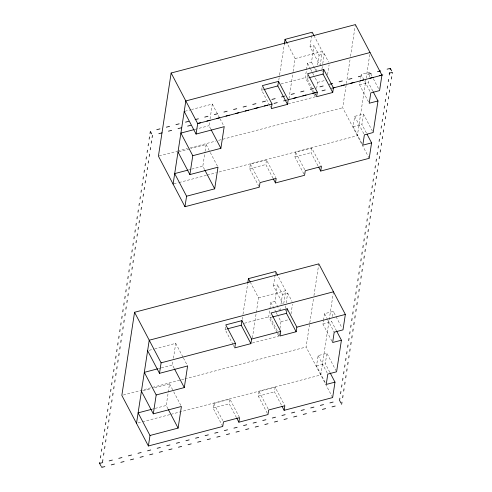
<?xml version="1.0" encoding="UTF-8"?>
<svg xmlns="http://www.w3.org/2000/svg" width="492" height="492" viewBox="0 0 492 492"><rect width="100%" height="100%" fill="white"/><g stroke="black" fill="none" stroke-linecap="round" stroke-linejoin="round"><path stroke-width="0.37" stroke-dasharray="2.46 1.84" d="M167.975 408.803L166.228 405.476L169.537 383.84L154.002 387.924M174.168 368.293L172.421 364.966L172.993 361.239M173.448 358.256L175.73 343.33L155.017 348.773M204.555 169.531L202.815 166.21L204.98 152.034M205.09 151.29L206.117 144.574L190.582 148.658M210.754 129.027L209.008 125.7L209.574 121.967M210.035 118.984L212.31 104.064L191.597 109.507M222.741 426.447L213.067 408.028L213.768 403.446L229.918 399.203L239.241 416.97M233.023 344.591L225.084 329.456L225.484 326.842M258.976 186.523L249.653 168.756L250.354 164.18L266.498 159.937L275.827 177.698M269.61 105.325L261.664 90.19L262.064 87.576M236.468 417.597L229.217 403.784L229.918 399.203M273.054 178.332L265.797 164.519L266.498 159.937M242.205 319.48L242.9 314.942M243.017 314.185L247.753 283.177M278.792 80.208L279.481 75.67M279.597 74.913L284.339 43.911M252.396 337.912L258.528 297.832L250.533 282.611M288.982 98.646L293.029 72.176M293.146 71.42L295.108 58.566L287.119 43.339M277.045 332.752L268.706 316.873L270.907 302.482L274.905 301.43L277.445 284.831L273.441 285.883L282.826 303.748M273.441 285.883L275.065 275.28M275.182 274.524L275.643 271.492M311.547 89.513L305.292 77.601L307.488 63.216L311.491 62.164L314.025 45.565L310.028 46.611L319.413 64.483M310.028 46.611L312.113 32.982M267.297 413.243L258.318 396.134L259.02 391.558L275.163 387.315L284.837 405.74M277.242 330.729L270.329 317.568L270.729 314.954M303.884 173.977L294.905 156.868L295.6 152.292L311.75 148.049L321.424 166.468M314.517 92.773L306.916 78.302L307.414 75.03M279.942 311.03L280.52 307.254M280.981 304.234L282.482 294.425L277.445 284.831M316.528 71.758L317.106 67.988M317.568 64.969L319.068 55.159L314.025 45.565M252.322 343.016L278.779 336.061L279.247 333.035M279.942 328.49L280.981 321.676L278.552 317.045M283.755 303.558L285.723 290.686L278.078 276.129M288.171 103.941L315.366 96.795L315.827 93.769M316.639 88.468L317.568 82.41L315.132 77.773M320.108 65.805L322.303 51.42L314.314 36.199M285.372 308.152L285.717 305.889M286.178 302.869L287.679 293.06L282.482 294.425M321.959 68.886L322.647 64.36M322.764 63.603L324.265 53.794L319.068 55.159M281.375 405.051L274.468 391.896L275.163 387.315M317.955 165.786L311.049 152.625L311.75 148.049M290.987 313.976L292.488 304.167M327.574 74.71L329.074 64.901M332.641 397.573L306.092 347.014L309.677 323.582M309.794 322.826L313.49 298.638M313.951 295.612L318.81 263.866M369.221 158.307L342.678 107.748L346.263 84.316M346.374 83.56L350.076 59.372M350.538 56.346L355.39 24.6M325.181 382.469L316.516 365.968L318.103 355.624L326.879 353.317L335.888 370.47M331.934 341.196L322.93 324.037L323.398 320.975M323.502 320.274L324.511 313.693L333.293 311.387L335.716 316.005M362.106 143.861L353.102 126.702L354.683 116.358L363.465 114.052L372.475 131.204M368.52 101.924L359.511 84.772L360.624 77.49M333.478 291.805L320.766 374.953L170.687 414.381M366.017 78.997L357.346 135.687L216.929 172.581M366.128 78.24L369.947 53.296M329.8 372.241L325.298 363.662L326.879 353.317M336.559 330.968L331.713 321.731L332.051 319.517M332.5 316.559L333.293 311.387M366.386 132.975L361.884 124.396L363.465 114.052M372.801 91.045L368.293 82.465L368.631 80.245M369.086 77.293L369.652 73.597M295.108 58.566L322.303 51.42M281.037 83.972L305.292 77.601M261.664 90.19L263.134 89.802M306.916 78.302L308.386 77.914M184.943 111.26L190.859 109.704M317.568 82.41L326.762 79.993M359.511 84.772L368.293 82.465M194.949 129.39L209.008 125.7M159.168 155.958L176.997 151.278M177.741 151.081L187.403 148.541M190.373 147.76L215.631 141.124M218.608 140.343L342.678 107.748M178.75 151.764L189.844 148.848M188.756 169.9L190.976 169.316M191.714 169.125L202.815 166.21M353.102 126.702L361.884 124.396M173.836 183.897L178.295 182.729M179.039 182.532L206.529 175.312M207.273 175.115L216.185 172.772M249.653 168.756L265.797 164.519M294.905 156.868L311.049 152.625M258.528 297.832L285.723 290.686M244.45 323.244L268.706 316.873M225.084 329.456L226.548 329.074M270.329 317.568L271.799 317.186M149.094 350.329L154.273 348.969M280.981 321.676L290.182 319.259M322.93 324.037L331.713 321.731M158.369 368.662L160.583 368.077M161.327 367.881L172.421 364.966M123.326 395.033L184.248 379.024M184.992 378.834L306.092 347.014M142.901 390.839L151.044 388.698M152.169 409.166L154.39 408.588M155.134 408.391L166.228 405.476M316.516 365.968L325.298 363.662M137.994 422.972L141.708 421.995M142.452 421.804L169.943 414.578M213.067 408.028L229.217 403.784M258.318 396.134L274.468 391.896M371.952 76.076L369.873 72.115L361.097 74.427L370.101 91.58M373.342 78.714L378.883 89.273M324.265 53.794L328.631 62.109M354.683 116.358L364.037 134.175M321.725 70.393L322.395 71.672M311.491 62.164L314.511 67.921M314.849 68.56L315.858 70.479M307.488 63.216L310.267 68.511M310.618 69.169L312.352 72.478M312.703 73.142L314.788 77.115M314.862 93.431L316.59 96.721M311.891 90.177L313.632 93.486M313.976 94.15L315.366 96.795M295.6 152.292L305.274 170.712M269.954 105.983L270.643 107.293M336.061 316.663L341.952 327.881M250.354 164.18L259.678 181.942M324.511 313.693L327.285 318.97M327.629 319.634L334.209 332.168M212.31 104.064L219.647 118.037M219.998 118.701L224.186 126.684M287.679 293.06L292.045 301.381M318.103 355.624L327.451 373.44M206.117 144.574L209.961 151.893M210.312 152.557L217.648 166.53M285.145 309.665L285.815 310.944M274.905 301.43L279.272 309.751M270.907 302.482L275.772 311.75M276.117 312.408L278.201 316.381M278.62 333.361L280.003 335.993M277.39 333.416L278.779 336.061M259.02 391.558L268.687 409.977M233.374 345.249L234.063 346.565M213.768 403.446L222.747 420.555M175.73 343.33L183.067 357.303M183.411 357.967L187.606 365.95M169.537 383.84L173.375 391.158M173.725 391.823L181.062 405.795"/><path stroke-width="0.74" d="M100.94 465.973L99.599 463.415L99.765 462.308M100.442 457.88L100.78 455.666M101.457 451.238L101.795 449.024M102.471 444.602L102.81 442.388M103.486 437.96L103.824 435.746M104.501 431.318L104.839 429.104M105.522 424.676L105.86 422.462M106.536 418.04L106.875 415.826M107.551 411.398L107.889 409.184M108.566 404.756L108.904 402.542M109.581 398.114L109.919 395.9M110.595 391.478L110.934 389.264M111.61 384.836L111.948 382.622M112.625 378.194L112.963 375.98M113.64 371.552L113.978 369.338M114.654 364.916L114.993 362.702M115.669 358.274L116.014 356.06M116.69 351.632L117.028 349.418M117.705 344.99L118.043 342.776M118.72 338.355L119.058 336.141M119.734 331.713L120.073 329.499M120.749 325.071L121.087 322.857M121.764 318.429L122.102 316.215M122.779 311.793L123.117 309.579M123.793 305.151L124.132 302.937M124.808 298.509L125.146 296.295M125.823 291.867L126.161 289.653M126.844 285.231L127.182 283.017M127.859 278.589L128.197 276.375M128.873 271.947L129.212 269.733M129.888 265.305L130.226 263.091M130.903 258.669L131.241 256.455M131.917 252.027L132.256 249.813M132.932 245.385L133.27 243.171M133.947 238.743L134.285 236.529M134.962 232.107L135.3 229.893M135.976 225.465L136.315 223.251M136.991 218.823L137.329 216.609M138.012 212.181L138.35 209.967M139.027 205.545L139.365 203.331M140.042 198.903L140.38 196.689M141.056 192.261L141.395 190.047M142.071 185.619L142.409 183.405M143.086 178.983L143.424 176.769M144.101 172.341L144.439 170.127M145.115 165.699L145.454 163.485M146.13 159.057L146.468 156.843M147.145 152.422L147.483 150.208M148.16 145.78L148.504 143.566M149.181 139.138L149.519 136.924M150.023 133.603L150.392 131.382L151.708 133.947M101.856 466.293L101.69 467.4L104.858 466.57M102.533 461.865L102.871 459.657M103.554 455.229L103.892 453.015M104.568 448.587L104.907 446.373M105.583 441.945L105.921 439.731M106.598 435.303L106.936 433.095M107.613 428.667L107.951 426.453M108.627 422.025L108.966 419.811M109.642 415.383L109.98 413.169M110.657 408.741L110.995 406.533M111.672 402.105L112.01 399.891M112.686 395.463L113.025 393.249M113.701 388.821L114.046 386.607M114.722 382.179L115.06 379.972M115.737 375.544L116.075 373.33M116.752 368.902L117.09 366.688M117.766 362.26L118.105 360.046M118.781 355.618L119.119 353.41M119.796 348.982L120.134 346.768M120.811 342.34L121.149 340.126M121.825 335.698L122.164 333.484M122.84 329.056L123.178 326.842M123.855 322.42L124.193 320.206M124.876 315.778L125.214 313.564M125.89 309.136L126.229 306.922M126.905 302.494L127.243 300.28M127.92 295.858L128.258 293.644M128.935 289.216L129.273 287.002M129.95 282.574L130.288 280.36M130.964 275.932L131.303 273.718M131.979 269.296L132.317 267.082M132.994 262.654L133.332 260.44M134.008 256.012L134.347 253.798M135.023 249.37L135.362 247.156M136.044 242.734L136.382 240.52M137.059 236.092L137.397 233.878M138.074 229.45L138.412 227.236M139.088 222.808L139.427 220.594M140.103 216.172L140.441 213.958M141.118 209.53L141.456 207.317M142.133 202.888L142.471 200.674M143.147 196.246L143.486 194.032M144.162 189.611L144.5 187.397M145.177 182.969L145.515 180.755M146.192 176.327L146.536 174.113M147.213 169.685L147.551 167.471M148.227 163.049L148.566 160.835M149.242 156.407L149.58 154.193M150.257 149.765L150.595 147.551M151.272 143.123L151.61 140.909M152.12 137.594L152.489 135.368M336.909 331.626L341.411 340.206L332.629 342.512L334.209 332.168L342.992 329.861L345.353 314.425L318.81 263.866L134.556 312.279L121.844 395.42L148.387 445.98L222.741 426.447L223.442 421.872L239.586 417.628L238.884 422.204L267.992 414.559L268.687 409.977L284.837 405.74L284.136 410.316L332.641 397.573L334.997 382.136L330.15 372.899M373.145 91.703L377.991 100.94L369.215 103.246L370.796 92.902L379.578 90.596L381.933 75.159L355.39 24.6L171.136 73.013L158.424 156.155L184.967 206.714L259.321 187.181L260.022 182.6L276.172 178.356L275.471 182.938L304.573 175.293L305.274 170.712L321.424 166.468L320.722 171.05L369.221 158.307L371.583 142.871L367.081 134.291M136.512 423.36L149.224 340.218L333.478 291.805M173.092 184.094L185.81 100.952L370.058 52.539M148.387 445.98L149.992 435.481L138.117 412.862L151.431 409.362M149.992 435.481L178.104 428.095L181.413 406.46L153.301 413.846L156.185 394.971L144.31 372.352L157.625 368.852M156.185 394.971L184.297 387.585L187.606 365.95L159.494 373.336L161.099 362.838L134.556 312.279M184.967 206.714L186.579 196.216L174.703 173.596L188.018 170.097M186.579 196.216L214.69 188.83L217.993 167.194L189.881 174.58L192.772 155.706L180.896 133.086L194.211 129.587M192.772 155.706L220.883 148.32L224.186 126.684L196.08 134.07L197.686 123.572L171.136 73.013M235.453 343.299L234.752 347.881L250.902 343.637L251.603 339.062L241.929 320.636L225.779 324.88L235.453 343.299L161.099 362.838M272.039 104.033L271.338 108.609L287.482 104.372L288.183 99.79L278.515 81.371L262.365 85.614L272.039 104.033L197.686 123.572M250.902 343.637L241.228 325.218L241.929 320.636M287.482 104.372L277.814 85.946L278.515 81.371M247.87 282.42L248.448 278.638L275.643 271.492L277.728 275.465M284.339 43.911L285.034 39.372L312.229 32.226L313.964 35.535M280.704 331.411L280.003 335.993L296.147 331.749L296.848 327.168L287.18 308.748L271.03 312.992L280.704 331.411L251.603 339.062M317.285 92.145L316.59 96.721L332.733 92.478L333.435 87.902L323.761 69.483L307.617 73.726L317.285 92.145L288.183 99.79M296.147 331.749L286.479 313.324L287.18 308.748M332.733 92.478L323.066 74.058L323.761 69.483M341.411 340.206L336.583 371.792L327.801 374.098L326.221 384.443L334.997 382.136M377.991 100.94L373.164 132.526L364.381 134.833L362.801 145.177L371.583 142.871M340.888 402.93L339.541 400.371L339.88 398.157M340.562 393.729L340.901 391.515M341.577 387.087L341.915 384.873M342.592 380.451L342.93 378.237M343.607 373.809L343.945 371.595M344.621 367.167L344.96 364.953M345.636 360.525L345.974 358.311M346.651 353.889L346.989 351.675M347.666 347.247L348.004 345.033M348.68 340.605L349.019 338.391M349.695 333.963L350.033 331.749M350.71 327.321L351.048 325.114M351.731 320.686L352.069 318.472M352.746 314.044L353.084 311.83M353.76 307.402L354.099 305.188M354.775 300.76L355.113 298.552M355.79 294.124L356.128 291.91M356.805 287.482L357.143 285.268M357.819 280.84L358.158 278.626M358.834 274.198L359.172 271.99M359.849 267.562L360.187 265.348M360.864 260.92L361.202 258.706M361.878 254.278L362.223 252.064M362.899 247.636L363.237 245.428M363.914 241L364.252 238.786M364.929 234.358L365.267 232.144M365.943 227.716L366.282 225.502M366.958 221.074L367.296 218.866M367.973 214.438L368.311 212.224M368.988 207.796L369.326 205.582M370.002 201.154L370.341 198.94M371.017 194.512L371.355 192.304M372.032 187.876L372.37 185.662M373.053 181.234L373.391 179.02M374.068 174.592L374.406 172.378M375.082 167.95L375.421 165.743M376.097 161.315L376.435 159.1M377.112 154.672L377.45 152.459M378.127 148.03L378.465 145.816M379.141 141.388L379.48 139.181M380.156 134.753L380.494 132.539M381.171 128.111L381.509 125.897M382.186 121.469L382.524 119.255M383.2 114.827L383.545 112.613M384.221 108.191L384.559 105.977M385.236 101.549L385.574 99.335M386.251 94.907L386.589 92.693M387.266 88.265L387.604 86.051M388.28 81.629L388.618 79.415M389.295 74.987L389.633 72.773M390.144 69.452L390.31 68.345L387.112 69.188M341.639 404.356L341.977 402.142M342.653 397.714L342.992 395.5M343.668 391.078L344.006 388.864M344.683 384.437L345.021 382.222M345.698 377.794L346.036 375.581M346.712 371.152L347.051 368.938M347.727 364.517L348.065 362.303M348.742 357.875L349.08 355.661M349.763 351.233L350.101 349.019M350.778 344.591L351.116 342.377M351.792 337.955L352.131 335.741M352.807 331.313L353.145 329.099M353.822 324.671L354.16 322.457M354.837 318.029L355.175 315.815M355.851 311.393L356.19 309.179M356.866 304.751L357.204 302.537M357.881 298.109L358.219 295.895M358.896 291.467L359.234 289.253M359.916 284.831L360.255 282.617M360.931 278.189L361.269 275.975M361.946 271.547L362.284 269.333M362.961 264.905L363.299 262.691M363.975 258.269L364.314 256.055M364.99 251.627L365.328 249.413M366.005 244.985L366.343 242.771M367.02 238.343L367.358 236.129M368.034 231.707L368.373 229.493M369.049 225.065L369.387 222.851M370.064 218.423L370.402 216.209M371.085 211.781L371.423 209.567M372.1 205.146L372.438 202.932M373.114 198.504L373.453 196.29M374.129 191.862L374.467 189.648M375.144 185.22L375.482 183.006M376.159 178.584L376.497 176.37M377.173 171.942L377.512 169.728M378.188 165.3L378.526 163.086M379.203 158.658L379.541 156.444M380.218 152.022L380.556 149.808M381.232 145.38L381.577 143.166M382.253 138.738L382.591 136.524M383.268 132.096L383.606 129.882M384.283 125.454L384.621 123.246M385.298 118.818L385.636 116.604M386.312 112.176L386.651 109.962M387.327 105.534L387.665 103.32M388.342 98.892L388.68 96.684M389.356 92.256L389.695 90.042M390.371 85.614L390.709 83.4M391.386 78.972L391.724 76.758M392.235 73.437L392.401 72.336L389.203 73.173M263.866 89.612L277.814 85.946M309.117 77.724L323.066 74.058M156.763 129.71L159.962 128.867M166.357 127.188L169.555 126.346M175.958 124.667L179.156 123.824M185.558 122.145L188.756 121.303M195.152 119.624L198.35 118.781M204.752 117.102L207.95 116.26M214.346 114.581L217.55 113.738M223.946 112.059L227.144 111.217M233.546 109.538L236.744 108.695M243.14 107.016L246.344 106.174M252.74 104.495L255.938 103.652M262.341 101.973L265.539 101.131M271.935 99.452L275.133 98.609M281.535 96.924L284.733 96.088M291.135 94.403L294.333 93.566M300.729 91.881L303.927 91.045M310.329 89.36L313.527 88.523M319.923 86.838L323.127 86.002M329.523 84.316L332.721 83.48M339.123 81.795L342.321 80.959M348.717 79.273L351.921 78.437M358.317 76.752L361.515 75.916M367.918 74.231L371.116 73.388M377.512 71.709L380.71 70.866M158.855 133.695L162.053 132.858M168.455 131.173L171.653 130.337M178.049 128.652L181.247 127.815M187.649 126.13L190.847 125.288M197.249 123.609L200.447 122.766M206.843 121.087L210.041 120.245M216.443 118.566L219.641 117.723M226.037 116.044L229.241 115.202M235.637 113.523L238.835 112.68M245.237 111.001L248.435 110.159M254.831 108.48L258.036 107.637M264.432 105.958L267.63 105.116M274.032 103.437L277.23 102.594M283.626 100.915L286.824 100.073M293.226 98.394L296.424 97.551M302.826 95.872L306.024 95.03M312.42 93.351L315.618 92.508M322.02 90.829L325.218 89.987M331.614 88.308L334.818 87.465M341.214 85.786L344.412 84.944M350.814 83.265L354.012 82.422M360.408 80.743L363.613 79.901M370.009 78.216L373.207 77.379M379.609 75.694L382.807 74.858M333.435 87.902L381.933 75.159M227.286 328.877L241.228 325.218M272.531 316.989L286.479 313.324M296.848 327.168L345.353 314.425M99.599 463.415L102.766 462.578M109.162 460.899L112.36 460.057M118.763 458.378L121.961 457.535M128.357 455.856L131.561 455.014M137.957 453.335L141.155 452.492M147.557 450.813L150.755 449.971M157.151 448.292L160.349 447.449M166.751 445.77L169.949 444.928M176.351 443.249L179.549 442.406M185.945 440.727L189.143 439.885M195.545 438.206L198.743 437.363M205.139 435.684L208.344 434.842M214.74 433.163L217.938 432.32M224.34 430.641L227.538 429.799M233.934 428.12L237.138 427.277M243.534 425.592L246.732 424.756M253.134 423.071L256.332 422.234M262.728 420.549L265.926 419.713M272.328 418.028L275.526 417.191M281.922 415.506L285.126 414.67M291.522 412.985L294.72 412.148M301.122 410.463L304.32 409.627M310.716 407.942L313.921 407.105M320.317 405.42L323.515 404.584M329.917 402.899L333.115 402.056M111.254 464.885L114.458 464.048M120.854 462.363L124.052 461.527M130.454 459.842L133.652 459.005M140.048 457.32L143.252 456.484M149.648 454.799L152.846 453.956M159.248 452.277L162.446 451.435M168.842 449.756L172.04 448.913M178.442 447.234L181.64 446.392M188.042 444.713L191.24 443.87M197.636 442.191L200.834 441.349M207.237 439.67L210.435 438.827M216.831 437.148L220.035 436.306M226.431 434.627L229.629 433.784M236.031 432.105L239.229 431.263M245.625 429.584L248.829 428.741M255.225 427.062L258.423 426.22M264.825 424.541L268.023 423.698M274.419 422.019L277.617 421.177M284.019 419.498L287.217 418.655M293.619 416.976L296.817 416.134M303.213 414.455L306.411 413.612M312.814 411.933L316.012 411.091M322.408 409.412L325.612 408.569M332.008 406.884L335.206 406.048M390.31 68.345L391.657 70.909M285.034 39.372L287.119 43.339M318.65 167.102L320.722 171.05M273.398 178.99L275.471 182.938M211.099 129.691L220.883 148.32M184.205 111.45L196.08 134.07M204.906 170.201L214.69 188.83M248.448 278.638L250.188 281.947M178.006 151.96L189.881 174.58M282.064 406.367L284.136 410.316M236.812 418.255L238.884 422.204M174.519 368.957L184.297 387.585M147.618 350.716L159.494 373.336M168.325 409.467L178.104 428.095M141.425 391.226L153.301 413.846"/></g></svg>
